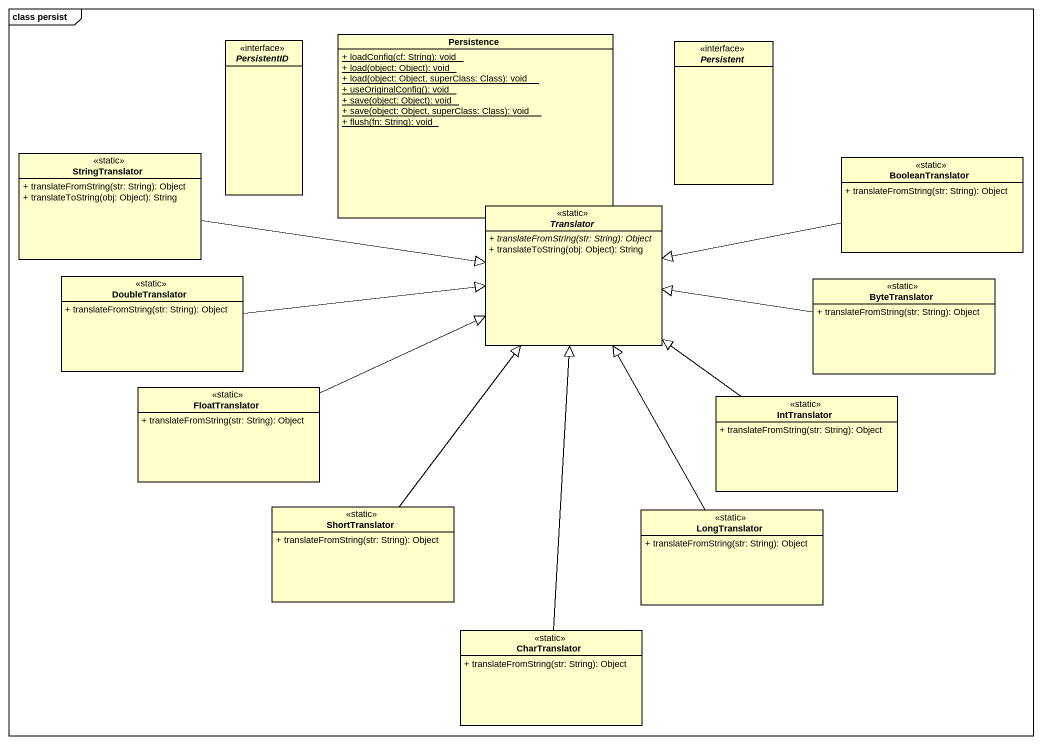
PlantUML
@startuml
mainframe class persist
hide circle
hide empty members
skinparam classAttributeIconSize 0
interface PersistentID <<interface>>
class Persistence {
  {static} + loadConfig(cf: String): void
  {static} + load(object: Object): void
  {static} + load(object: Object, superClass: Class): void
  {static} + useOriginalConfig(): void
  {static} + save(object: Object): void
  {static} + save(object: Object, superClass: Class): void
  {static} + flush(fn: String): void
}
interface Persistent <<interface>>
class StringTranslator <<static>> {
  + translateFromString(str: String): Object
  + translateToString(obj: Object): String
}
class BooleanTranslator <<static>> {
  + translateFromString(str: String): Object
}
abstract class Translator <<static>> {
  {abstract} + translateFromString(str: String): Object
  + translateToString(obj: Object): String
}
class DoubleTranslator <<static>> {
  + translateFromString(str: String): Object
}
class ByteTranslator <<static>> {
  + translateFromString(str: String): Object
}
class FloatTranslator <<static>> {
  + translateFromString(str: String): Object
}
class IntTranslator <<static>> {
  + translateFromString(str: String): Object
}
class ShortTranslator <<static>> {
  + translateFromString(str: String): Object
}
class LongTranslator <<static>> {
  + translateFromString(str: String): Object
}
class CharTranslator <<static>> {
  + translateFromString(str: String): Object
}
StringTranslator -right-|> Translator
BooleanTranslator -left-|> Translator
DoubleTranslator -right-|> Translator
ByteTranslator -left-|> Translator
FloatTranslator -right-|> Translator
IntTranslator -up-|> Translator
ShortTranslator -up-|> Translator
LongTranslator -up-|> Translator
CharTranslator -up-|> Translator
@enduml
